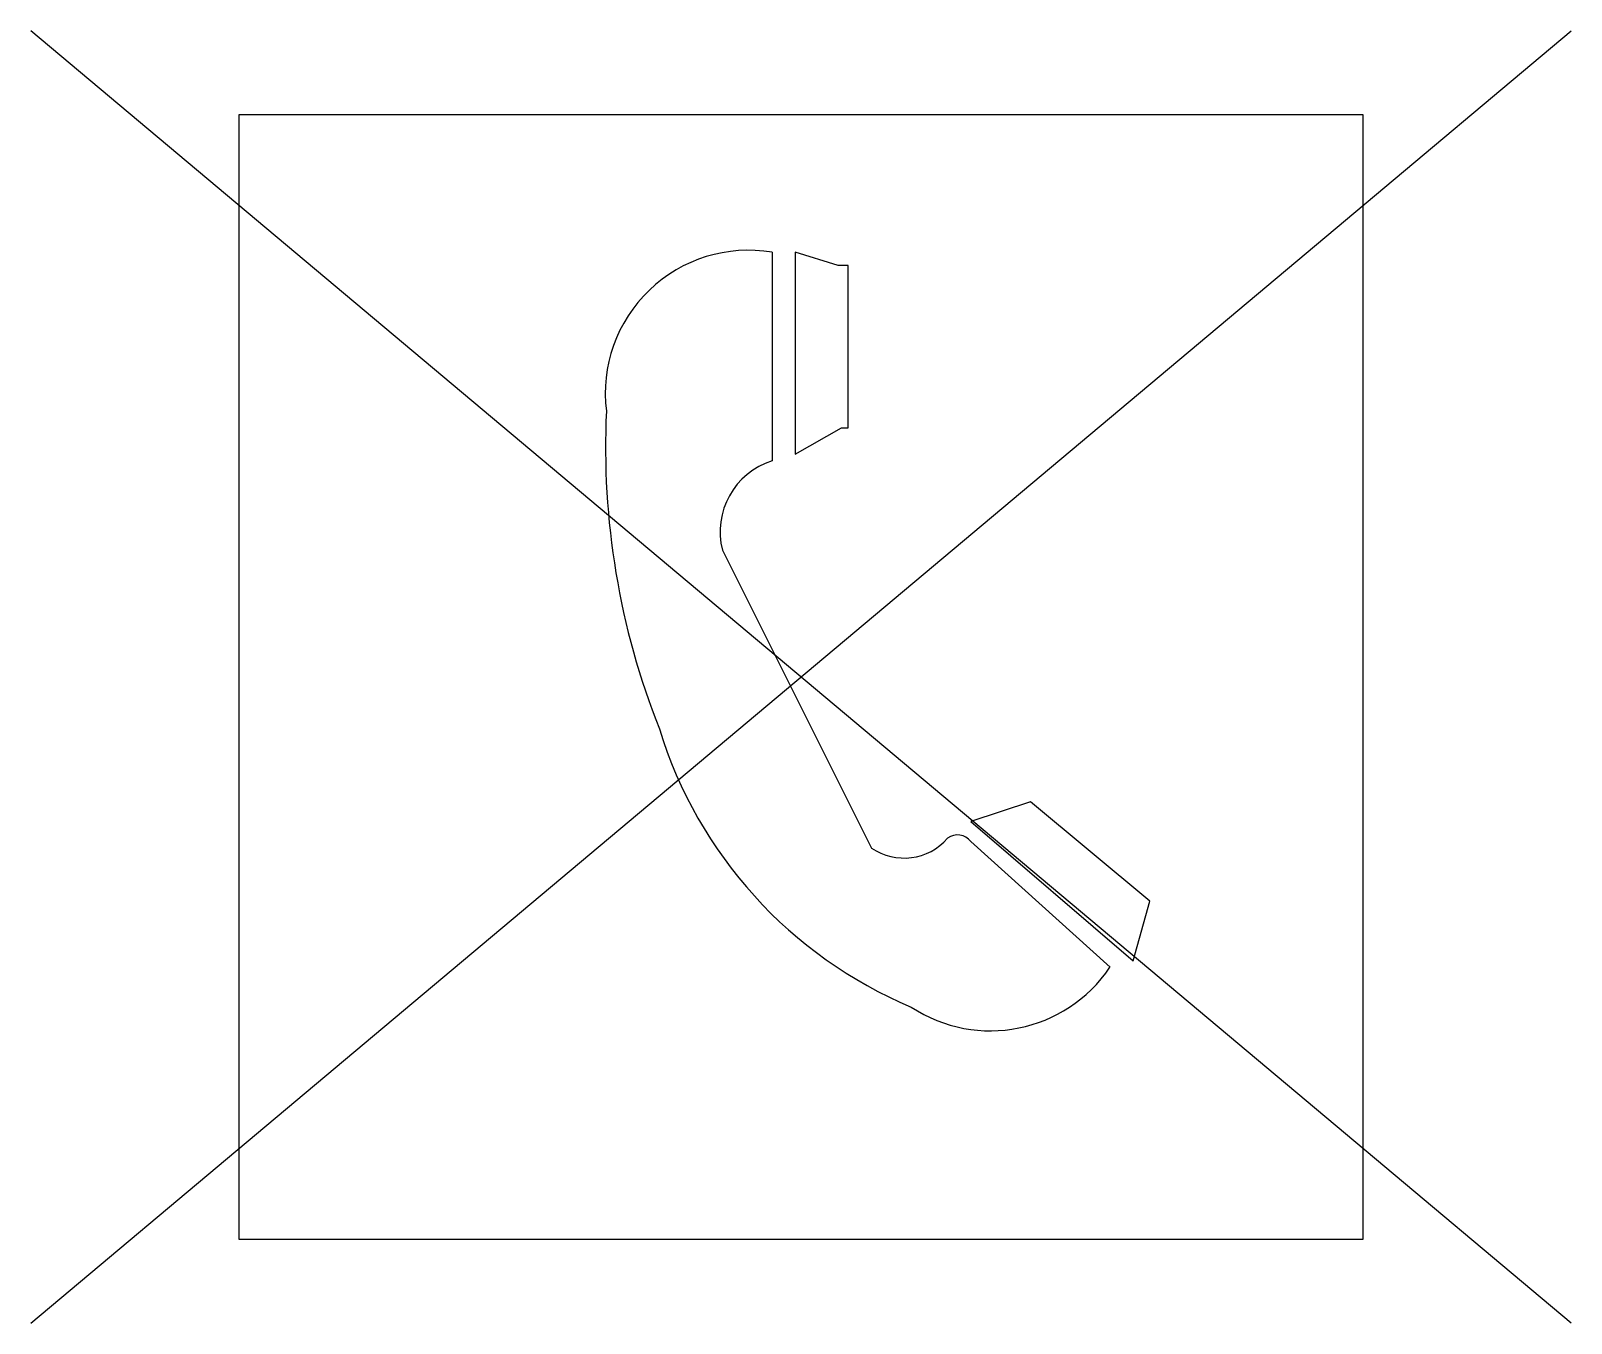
# Model space of a CAD drawing. Extents: x -2.57 to 2.57, y -2.15 to 2.15.
import ezdxf

# ---------------------------------------------------------------- set-up
doc = ezdxf.new("R2010")
doc.units = 0

msp = doc.modelspace()

# ---------------------------------------------------------------- linework, layer by layer
for p, q in [((-2.5681, -2.1549), (2.5681, 2.1549)), ((2.5681, -2.1549), (-2.5681, 2.1549)), ((-0.0966, 1.4166), (-0.0966, 0.721)), ((-0.0192, 1.4166), (-0.0192, 0.7431)), ((0.1244, 1.3724), (-0.0192, 1.4166)), ((0.1576, 1.3724), (0.1244, 1.3724)), ((0.1576, 0.8314), (0.1576, 1.3724)), ((-0.0192, 0.7431), (0.1355, 0.8314)), ((0.1355, 0.8314), (0.1576, 0.8314)), ((-0.2623, 0.423), (0.2349, -0.5707)), ((0.7652, -0.4161), (0.5663, -0.4823)), ((1.1629, -0.7473), (0.7652, -0.4161)), ((0.5663, -0.4823), (1.1077, -0.946)), ((0.5663, -0.5486), (1.0304, -0.9681)), ((1.1077, -0.946), (1.1629, -0.7473))]:
    msp.add_line(p, q)
at = {"flags": 128}
msp.add_lwpolyline([(-1.875, -1.875), (1.875, -1.875), (1.875, 1.875), (-1.875, 1.875)], close=True, dxfattribs=at)
for centre, radius, start, end in [((-0.1752, 0.9457), 0.4774, 80.5167, 187.1032), ((1.8982, 0.7668), 2.55, 177.3066, 201.6316), ((-0.0199, 0.4833), 0.2498, 107.8742, 193.981), ((0.939, 0.2607), 1.4764, 197.0925, 247.2244), ((0.3432, -0.4102), 0.1936, 235.9791, 318.8729), ((0.5221, -0.5818), 0.0553, 36.9051, 126.8464), ((0.6319, -0.6991), 0.4807, 236.6255, 325.9782)]:
    msp.add_arc(centre, radius, start, end)

doc.saveas('drawing.dxf')
